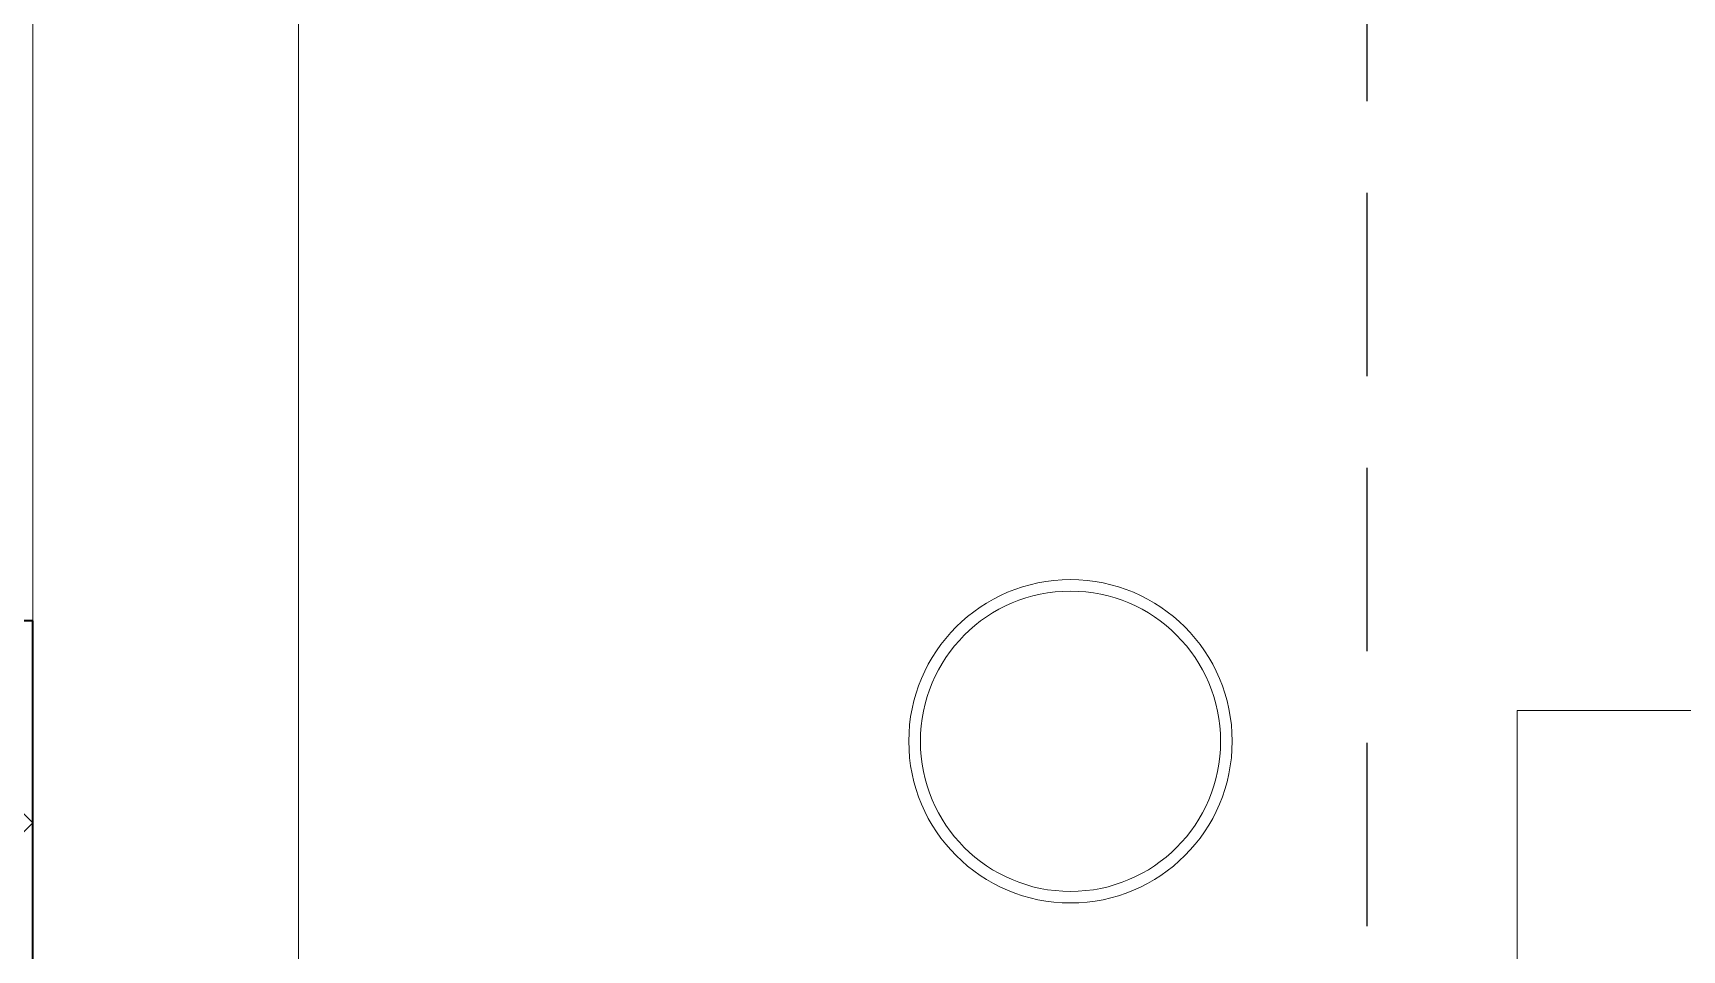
# Model space of a CAD drawing. Header units: inches. Extents: x -12418 to 57169, y -29325 to 19878.
# Drawn here: x 5228 to 6656, y -8600 to -7806 of the extents above; entities that cross this region are included whole.
import ezdxf
from ezdxf.enums import TextEntityAlignment as Align

# ---------------------------------------------------------------- set-up
doc = ezdxf.new("R2010")
doc.units = ezdxf.units.IN
doc.header["$LTSCALE"] = 25
doc.header["$MEASUREMENT"] = 0
doc.linetypes.add('DASHDOT', pattern=[25.4, 12.7, -6.35, 0, -6.35])
doc.linetypes.add('HIDDEN', pattern=[9.525, 6.35, -3.175])
doc.layers.get('0').update_dxf_attribs({"color": 8})
doc.layers.get('Defpoints').update_dxf_attribs({"color": 8})
for name, color, linetype, lineweight in [('00-Ground Floor$0$LOADING', 253, 'Continuous', 5), ('00-Ground Floor$0$Walls', 251, 'Continuous', 5), ('E-LITE-CLNG-CNDT', 6, 'DASHDOT', 35), ('E-LITE-EXIT-NUMB', 6, 'Continuous', 25), ('E-POWR-FLOR-CNDT', 6, 'HIDDEN', 25), ('E-POWR-WALL @ 100', 4, 'Continuous', 35)]:
    doc.layers.add(name, color=color, linetype=linetype, lineweight=lineweight)
doc.styles.add('DC_Simplex', font='SIMPLEX.shx', dxfattribs={"width": 0.7})

# ---------------------------------------------------------------- blocks, each defined once
blk = doc.blocks.new('00-Ground Floor$0$GF21043-P')
at = {"color": 0}
for p, q in [((-0.8, 0.75), (-0.8, 0)), ((-0.8, 0), (0.8, 0))]:
    blk.add_line(p, q, dxfattribs=at)
blk = doc.blocks.new('00-Ground Floor$0$WM00001-P')
at = {"layer": '00-Ground Floor$0$LOADING'}
for radius in [0.14, 0.13]:
    blk.add_circle((0, 0), radius, dxfattribs=at)
blk = doc.blocks.new('00-Ground Floor')
at = {"layer": '00-Ground Floor$0$Walls'}
for p, q in [((5227.9, -5597.4, 0), (5227.9, -13097.4, 0)), ((5227.9, -5597.4, 0), (5227.9, -13097.4, 0)), ((5457.9, -6347.4, 0), (5457.9, -10017.4, 0))]:
    blk.add_line(p, q, dxfattribs=at)
at = {"layer": '00-Ground Floor$0$LOADING', "extrusion": (-7.77426e-06, -8.17011e-07, 1), "xscale": -1000.000000000002, "yscale": 1000.000000000004, "zscale": 1000.000000000002, "rotation": 347.9985892354696}
blk.add_blockref('00-Ground Floor$0$WM00001-P', (6126.2, -8419.1, 0), dxfattribs=at)
at = {"layer": '00-Ground Floor$0$LOADING', "extrusion": (1.19929e-18, -8.17187e-07, 1), "xscale": 1000.000000000002, "yscale": 1000.000000000002, "zscale": 1000.000000000002, "rotation": 270}
blk.add_blockref('00-Ground Floor$0$GF21043-P', (6512.9, -9192.4, 0), dxfattribs=at)
blk = doc.blocks.new('*U47')
blk.add_line((0, 1.75), (0, 3.25))
blk.add_lwpolyline([(1.75, 0, 1), (-1.75, 0)], format="xyb", close=True)
at = {"layer": 'Defpoints'}
for p, q in [((-2.475, 2.475), (0, 0)), ((2.475, 2.475), (0, 0)), ((-2.475, 0.758), (2.475, 0.758))]:
    blk.add_line(p, q, dxfattribs=at)
at = {"layer": 'E-LITE-EXIT-NUMB', "style": 'DC_Simplex', "width": 0.7, "flags": 8}
blk.add_attdef('TYPE', text='', height=2, rotation=360, dxfattribs=at).set_placement((-2.682, 5.238), align=Align.RIGHT)
blk.add_attdef('CIRCUIT', (2.682, 5.238), '', height=2, rotation=360, dxfattribs=at)

msp = doc.modelspace()

# ---------------------------------------------------------------- linework, layer by layer
at = {"layer": 'E-POWR-FLOR-CNDT', "elevation": 0}
msp.add_lwpolyline([(6506.8, -9893.7), (6383, -9769.9), (6383, -7426.7, 0.414214), (6308, -7351.7), (5736.5, -7351.7, -0.198912), (5683.4, -7329.8), (5581.7, -7228)], format="xyb", dxfattribs=at)

# ---------------------------------------------------------------- block references
at = {"layer": 'E-LITE-CLNG-CNDT'}
msp.add_blockref('00-Ground Floor', (0, 0), dxfattribs=at)
at = {"layer": 'E-POWR-WALL @ 100', "xscale": 100, "yscale": 100, "zscale": 100, "rotation": 90.00000000000001}
msp.add_blockref('*U47', (5227.9, -8489.7, 0), dxfattribs=at)

doc.saveas('drawing.dxf')
